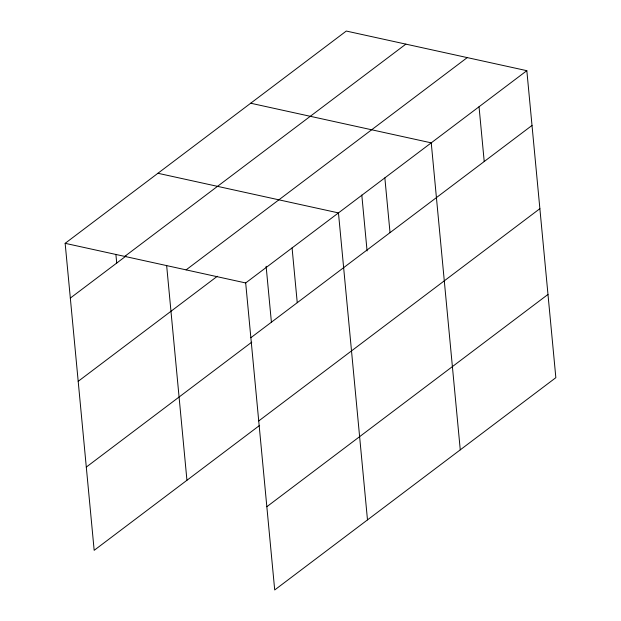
<?xml version="1.0" encoding="UTF-8"?>
<svg xmlns="http://www.w3.org/2000/svg" width="621" height="621" viewBox="0 0 621 621"><rect width="100%" height="100%" fill="white"/><g stroke="black" fill="none" stroke-linecap="round" stroke-linejoin="round"><path stroke-width="0.93" d="M259.625 425.401L94.167 550.322L65.151 243.323L346.293 31.05L526.833 70.678L555.849 377.677L274.707 589.95L245.683 282.951L526.833 70.678M124.728 256.403L405.87 44.13M70.32 298.088L125.993 256.062M186.106 269.879L467.256 57.598M78.192 381.325L217.358 276.252M250.861 337.715L532.011 125.442M86.296 467.085L251.753 342.163M258.732 420.953L539.874 208.679M266.836 506.713L547.986 294.439M250.705 103.226L431.246 142.853L460.262 449.845M157.928 173.275L338.461 212.902L367.485 519.901M65.151 243.323L245.683 282.951M479.039 106.765L484.217 161.53M384.849 177.878L390.027 232.642M361.802 195.064L367.081 250.954M292.072 247.926L297.249 302.691M266.122 266.277L271.4 322.167M166.63 265.353L186.944 480.274M115.894 254.416L116.717 263.063"/></g></svg>
